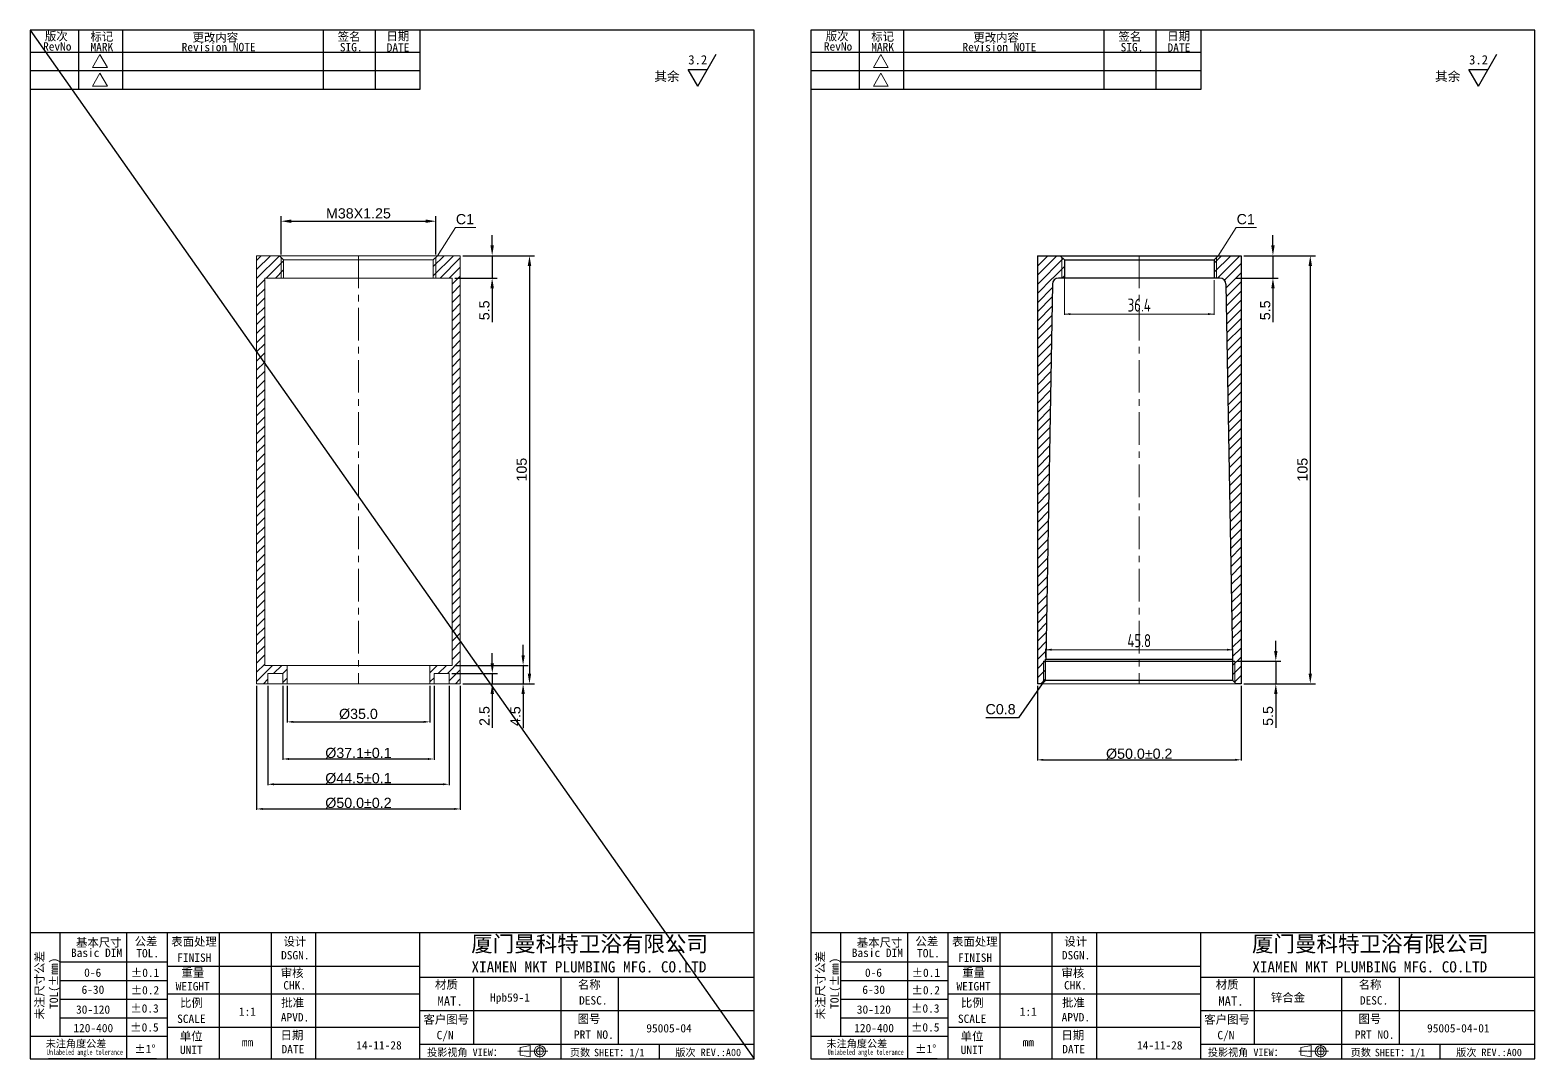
# Model space of a CAD drawing. Header units: millimetres. Extents: x 5647 to 7112, y -2229 to 2511.
# Drawn here: x 5890.6 to 6259.9, y 2257 to 2509.4 of the extents above; entities that cross this region are included whole.
import ezdxf
from ezdxf.enums import TextEntityAlignment as Align

# ---------------------------------------------------------------- set-up
doc = ezdxf.new("R2010")
doc.units = ezdxf.units.MM
doc.linetypes.add('CENTER', pattern=[0.6, 0.375, -0.075, 0.075, -0.075])
doc.layers.get('0').update_dxf_attribs({"lineweight": 5})
for name, color, linetype, lineweight in [('图框', 7, 'Continuous', 30), ('尺寸线层', 3, 'Continuous', 18), ('文本标注', 3, 'Continuous', 5), ('粗实线', 7, 'Continuous', 30)]:
    doc.layers.add(name, color=color, linetype=linetype, lineweight=lineweight)
doc.layers.add('辅助线', color=4, linetype='Continuous', lineweight=5, plot=False)
doc.styles.add('A100', font='ARIAL.TTF')
doc.styles.add('宋体100', font='SimSun.ttf')
doc.styles.add('标注', font='isocp.shx', dxfattribs={"width": 0.8, "bigfont": 'hztxt.shx'})
doc.dimstyles.new('a4', dxfattribs={"dimtxt": 3.2, "dimasz": 1.5, "dimexe": 0.18, "dimexo": 0.5, "dimgap": 0.615, "dimtad": 1, "dimdec": 1, "dimzin": 0, "dimdsep": 46, "dimtxsty": '标注', "dimcen": 0.09, "dimdle": 3, "dimclrd": 3, "dimclre": 3, "dimclrt": 3, "dimadec": 1, "dimazin": 0, "dimtfac": 1, "dimtdec": 1, "dimtofl": 0, "dimtmove": 0, "dimatfit": 3, "dimfxl": 0, "dimtolj": 1, "dimarcsym": 0})
doc.dimstyles.new('M1.25', dxfattribs={"dimtxt": 2.5, "dimasz": 2.5, "dimexe": 1.25, "dimexo": 0.625, "dimtad": 1, "dimdec": 1, "dimdsep": 46, "dimtxsty": 'A100', "dimcen": 2.5, "dimdle": 5, "dimclrd": 256, "dimclre": 256, "dimclrt": 3, "dimadec": 0, "dimazin": 0, "dimtfac": 1, "dimtdec": 1, "dimtmove": 0, "dimatfit": 3, "dimfxl": 0, "dimtolj": 1, "dimarcsym": 0})
doc.dimstyles.new('φ', dxfattribs={"dimtxt": 2.5, "dimasz": 1.5, "dimexe": 0.18, "dimexo": 0.5, "dimgap": 0.615, "dimtad": 1, "dimdec": 1, "dimzin": 0, "dimdsep": 46, "dimtxsty": 'A100', "dimcen": 0.09, "dimdle": 3, "dimclrd": 3, "dimclre": 3, "dimclrt": 3, "dimadec": 1, "dimazin": 0, "dimtfac": 1, "dimtdec": 1, "dimtofl": 0, "dimtmove": 0, "dimatfit": 3, "dimfxl": 0, "dimtolj": 1, "dimarcsym": 0})
doc.dimstyles.new('φ+0.1', dxfattribs={"dimtxt": 2.5, "dimasz": 1.5, "dimexe": 0.18, "dimexo": 0.5, "dimgap": 0.15, "dimtad": 1, "dimdec": 1, "dimzin": 0, "dimdsep": 46, "dimtxsty": 'A100', "dimcen": 0.09, "dimdle": 3, "dimclrd": 3, "dimclre": 3, "dimclrt": 3, "dimadec": 1, "dimazin": 0, "dimtfac": 1, "dimtdec": 1, "dimtofl": 0, "dimtmove": 0, "dimatfit": 3, "dimfxl": 0, "dimtolj": 1, "dimarcsym": 0})
doc.dimstyles.new('φ+0.2', dxfattribs={"dimtxt": 2.5, "dimasz": 1.5, "dimexe": 0.18, "dimexo": 0.5, "dimgap": 0.15, "dimtad": 1, "dimdec": 1, "dimzin": 0, "dimdsep": 46, "dimtxsty": 'A100', "dimcen": 0.09, "dimdle": 3, "dimclrd": 3, "dimclre": 3, "dimclrt": 3, "dimadec": 1, "dimazin": 0, "dimtfac": 1, "dimtdec": 1, "dimtofl": 0, "dimtmove": 0, "dimatfit": 3, "dimfxl": 0, "dimtolj": 1, "dimarcsym": 0})
doc.dimstyles.new('空', dxfattribs={"dimtxt": 2.5, "dimasz": 2.5, "dimexe": 1.25, "dimexo": 0.625, "dimtad": 1, "dimdec": 1, "dimdsep": 46, "dimtxsty": 'A100', "dimcen": 2.5, "dimdle": 5, "dimclrd": 256, "dimclre": 256, "dimclrt": 3, "dimadec": 0, "dimazin": 0, "dimtfac": 1, "dimtdec": 1, "dimtmove": 0, "dimatfit": 3, "dimfxl": 0, "dimtolj": 1, "dimarcsym": 0})

# ---------------------------------------------------------------- blocks, each defined once
blk = doc.blocks.new('*X17')
at = {"layer": '文本标注'}
for points in [[(5954.7, 2462.9), (5954.7, 2462.07), (5952.2, 2462.48)], [(5987.7, 2462.9), (5987.7, 2462.07), (5990.2, 2462.48)]]:
    blk.add_hatch(color=256, dxfattribs=at).paths.add_polyline_path(points, flags=0)
at = {"layer": '文本标注', "lineweight": -2}
for p, q in [((5952.2, 2454.28), (5952.2, 2463.73)), ((5990.2, 2454.28), (5990.2, 2463.73)), ((5954.7, 2462.48), (5987.7, 2462.48))]:
    blk.add_line(p, q, dxfattribs=at)
at = {"layer": '文本标注', "color": 3, "insert": (5971.2, 2464.39), "char_height": 2.5, "width": 31.0404, "attachment_point": 5, "style": 'A100'}
blk.add_mtext('M38X1.25', dxfattribs=at)
blk = doc.blocks.new('*X18')
at = {"layer": '文本标注'}
for points in [[(6003.6, 2456.53), (6004.43, 2456.53), (6004.01, 2454.03)], [(6003.6, 2446.03), (6004.43, 2446.03), (6004.01, 2448.53)]]:
    blk.add_hatch(color=256, dxfattribs=at).paths.add_polyline_path(points, flags=0)
at = {"layer": '文本标注', "lineweight": -2}
for p, q in [((6004.01, 2456.53), (6004.01, 2459.03)), ((5996.83, 2454.03), (6005.26, 2454.03)), ((6004.01, 2454.03), (6004.01, 2448.53)), ((5994.83, 2448.53), (6005.26, 2448.53)), ((6004.01, 2446.03), (6004.01, 2437.71))]:
    blk.add_line(p, q, dxfattribs=at)
at = {"layer": '文本标注', "color": 3, "insert": (6002.12, 2440.62), "char_height": 2.5, "width": 9.1387, "attachment_point": 5, "rotation": 90, "style": 'A100'}
blk.add_mtext('5.5', dxfattribs=at)
blk = doc.blocks.new('*X19')
at = {"layer": '文本标注'}
for points in [[(5954.15, 2330.81), (5954.15, 2330.31), (5952.65, 2330.56)], [(5988.25, 2330.81), (5988.25, 2330.31), (5989.75, 2330.56)]]:
    blk.add_hatch(color=3, dxfattribs=at).paths.add_polyline_path(points, flags=0)
at = {"layer": '文本标注', "color": 3, "lineweight": -2}
for p, q in [((5952.65, 2348.53), (5952.65, 2330.38)), ((5989.75, 2348.53), (5989.75, 2330.38)), ((5954.15, 2330.56), (5988.25, 2330.56))]:
    blk.add_line(p, q, dxfattribs=at)
at = {"layer": '文本标注', "color": 3, "insert": (5971.2, 2332), "char_height": 2.5, "width": 31.0023, "attachment_point": 5, "style": 'A100'}
blk.add_mtext('%%C37.1%%P0.1', dxfattribs=at)
blk = doc.blocks.new('*X20')
at = {"layer": '文本标注'}
for points in [[(5950.45, 2324.61), (5950.45, 2324.11), (5948.95, 2324.36)], [(5991.95, 2324.61), (5991.95, 2324.11), (5993.45, 2324.36)]]:
    blk.add_hatch(color=3, dxfattribs=at).paths.add_polyline_path(points, flags=0)
at = {"layer": '文本标注', "color": 3, "lineweight": -2}
for p, q in [((5948.95, 2348.53), (5948.95, 2324.18)), ((5993.45, 2348.53), (5993.45, 2324.18)), ((5950.45, 2324.36), (5991.95, 2324.36))]:
    blk.add_line(p, q, dxfattribs=at)
at = {"layer": '文本标注', "color": 3, "insert": (5971.2, 2325.81), "char_height": 2.5, "width": 31.0023, "attachment_point": 5, "style": 'A100'}
blk.add_mtext('%%C44.5%%P0.1', dxfattribs=at)
blk = doc.blocks.new('*X21')
at = {"layer": '文本标注'}
for points in [[(5955.2, 2339.92), (5955.2, 2339.42), (5953.7, 2339.67)], [(5987.2, 2339.92), (5987.2, 2339.42), (5988.7, 2339.67)]]:
    blk.add_hatch(color=3, dxfattribs=at).paths.add_polyline_path(points, flags=0)
at = {"layer": '文本标注', "color": 3, "lineweight": -2}
for p, q in [((5953.7, 2348.53), (5953.7, 2339.49)), ((5988.7, 2348.53), (5988.7, 2339.49)), ((5955.2, 2339.67), (5987.2, 2339.67))]:
    blk.add_line(p, q, dxfattribs=at)
at = {"layer": '文本标注', "color": 3, "insert": (5971.2, 2341.58), "char_height": 2.5, "width": 18.4108, "attachment_point": 5, "style": 'A100'}
blk.add_mtext('%%C35.0', dxfattribs=at)
blk = doc.blocks.new('*X22')
at = {"layer": '文本标注'}
for points in [[(5947.7, 2318.56), (5947.7, 2318.06), (5946.2, 2318.31)], [(5994.7, 2318.56), (5994.7, 2318.06), (5996.2, 2318.31)]]:
    blk.add_hatch(color=3, dxfattribs=at).paths.add_polyline_path(points, flags=0)
at = {"layer": '文本标注', "color": 3, "lineweight": -2}
for p, q in [((5946.2, 2348.53), (5946.2, 2318.13)), ((5996.2, 2348.53), (5996.2, 2318.13)), ((5947.7, 2318.31), (5994.7, 2318.31))]:
    blk.add_line(p, q, dxfattribs=at)
at = {"layer": '文本标注', "color": 3, "insert": (5971.2, 2319.75), "char_height": 2.5, "width": 31.9169, "attachment_point": 5, "style": 'A100'}
blk.add_mtext('%%C50.0%%P0.2', dxfattribs=at)
blk = doc.blocks.new('*X23')
at = {"layer": '文本标注'}
for points in [[(6003.63, 2354.03), (6004.46, 2354.03), (6004.04, 2351.53)], [(6003.63, 2346.53), (6004.46, 2346.53), (6004.04, 2349.03)]]:
    blk.add_hatch(color=256, dxfattribs=at).paths.add_polyline_path(points, flags=0)
at = {"layer": '文本标注', "lineweight": -2}
for p, q in [((6004.04, 2354.03), (6004.04, 2356.53)), ((5994.08, 2351.53), (6005.29, 2351.53)), ((5996.83, 2349.03), (6005.29, 2349.03)), ((6004.04, 2351.53), (6004.04, 2349.03)), ((6004.04, 2346.53), (6004.04, 2338.17))]:
    blk.add_line(p, q, dxfattribs=at)
at = {"layer": '文本标注', "color": 3, "insert": (6002.14, 2341.1), "char_height": 2.5, "width": 9.2264, "attachment_point": 5, "rotation": 90, "style": 'A100'}
blk.add_mtext('2.5', dxfattribs=at)
blk = doc.blocks.new('*X24')
at = {"layer": '文本标注'}
for points in [[(6011.2, 2356.03), (6012.03, 2356.03), (6011.61, 2353.53)], [(6011.2, 2346.53), (6012.03, 2346.53), (6011.61, 2349.03)]]:
    blk.add_hatch(color=256, dxfattribs=at).paths.add_polyline_path(points, flags=0)
at = {"layer": '文本标注', "lineweight": -2}
for p, q in [((6011.61, 2356.03), (6011.61, 2358.53)), ((5994.83, 2353.53), (6012.86, 2353.53)), ((6011.61, 2353.53), (6011.61, 2349.03)), ((5996.83, 2349.03), (6012.86, 2349.03)), ((6011.61, 2346.53), (6011.61, 2338.11))]:
    blk.add_line(p, q, dxfattribs=at)
at = {"layer": '文本标注', "color": 3, "insert": (6009.72, 2341.07), "char_height": 2.5, "width": 9.3407, "attachment_point": 5, "rotation": 90, "style": 'A100'}
blk.add_mtext('4.5', dxfattribs=at)
blk = doc.blocks.new('*X25')
at = {"layer": '文本标注'}
for points in [[(6012.75, 2451.53), (6013.59, 2451.53), (6013.17, 2454.03)], [(6012.75, 2351.53), (6013.59, 2351.53), (6013.17, 2349.03)]]:
    blk.add_hatch(color=256, dxfattribs=at).paths.add_polyline_path(points, flags=0)
at = {"layer": '文本标注', "lineweight": -2}
for p, q in [((5996.83, 2454.03), (6014.42, 2454.03)), ((6013.17, 2451.53), (6013.17, 2351.53)), ((5996.83, 2349.03), (6014.42, 2349.03))]:
    blk.add_line(p, q, dxfattribs=at)
at = {"layer": '文本标注', "color": 3, "insert": (6011.27, 2401.53), "char_height": 2.5, "width": 10.6136, "attachment_point": 5, "rotation": 90, "style": 'A100'}
blk.add_mtext('105', dxfattribs=at)
blk = doc.blocks.new('*X26')
at = {"layer": '文本标注', "linetype": 'Continuous'}
blk.add_hatch(color=3, dxfattribs=at).paths.add_polyline_path([(-9.44, -6.93), (-8.79, -5.57), (-8.47, -5.77)], flags=0)
at = {"layer": '文本标注', "color": 3, "linetype": 'Continuous'}
for p, q in [((-9.44, -6.93), (-5, 0)), ((-5, 0), (0, 0))]:
    blk.add_line(p, q, dxfattribs=at)
at = {"layer": '文本标注', "color": 3}
blk.add_line((0, 0), (0, 0), dxfattribs=at)
blk = doc.blocks.new('*X27')
at = {"layer": '文本标注'}
for points in [[(6195.19, 2456.53), (6196.02, 2456.53), (6195.6, 2454.03)], [(6195.19, 2446.03), (6196.02, 2446.03), (6195.6, 2448.53)]]:
    blk.add_hatch(color=256, dxfattribs=at).paths.add_polyline_path(points, flags=0)
at = {"layer": '文本标注', "lineweight": -2}
for p, q in [((6195.6, 2456.53), (6195.6, 2459.03)), ((6188.42, 2454.03), (6196.85, 2454.03)), ((6195.6, 2454.03), (6195.6, 2448.53)), ((6186.42, 2448.53), (6196.85, 2448.53)), ((6195.6, 2446.03), (6195.6, 2437.71))]:
    blk.add_line(p, q, dxfattribs=at)
at = {"layer": '文本标注', "color": 3, "insert": (6193.71, 2440.62), "char_height": 2.5, "width": 9.1387, "attachment_point": 5, "rotation": 90, "style": 'A100'}
blk.add_mtext('5.5', dxfattribs=at)
blk = doc.blocks.new('*X28')
at = {"layer": '文本标注'}
for points in [[(6204.34, 2451.53), (6205.18, 2451.53), (6204.76, 2454.03)], [(6204.34, 2351.53), (6205.18, 2351.53), (6204.76, 2349.03)]]:
    blk.add_hatch(color=256, dxfattribs=at).paths.add_polyline_path(points, flags=0)
at = {"layer": '文本标注', "lineweight": -2}
for p, q in [((6188.42, 2454.03), (6206.01, 2454.03)), ((6204.76, 2451.53), (6204.76, 2351.53)), ((6188.42, 2349.03), (6206.01, 2349.03))]:
    blk.add_line(p, q, dxfattribs=at)
at = {"layer": '文本标注', "color": 3, "insert": (6202.86, 2401.53), "char_height": 2.5, "width": 10.6136, "attachment_point": 5, "rotation": 90, "style": 'A100'}
blk.add_mtext('105', dxfattribs=at)
blk = doc.blocks.new('*X29')
at = {"layer": '文本标注', "linetype": 'Continuous'}
blk.add_hatch(color=3, dxfattribs=at).paths.add_polyline_path([(-9.44, -6.93), (-8.79, -5.57), (-8.47, -5.77)], flags=0)
at = {"layer": '文本标注', "color": 3, "linetype": 'Continuous'}
for p, q in [((-9.44, -6.93), (-5, 0)), ((-5, 0), (0, 0))]:
    blk.add_line(p, q, dxfattribs=at)
at = {"layer": '文本标注', "color": 3}
blk.add_line((0, 0), (0, 0), dxfattribs=at)
blk = doc.blocks.new('*X37')
at = {"layer": '文本标注'}
for points in [[(6195.89, 2357.03), (6196.72, 2357.03), (6196.3, 2354.53)], [(6195.89, 2346.53), (6196.72, 2346.53), (6196.3, 2349.03)]]:
    blk.add_hatch(color=256, dxfattribs=at).paths.add_polyline_path(points, flags=0)
at = {"layer": '文本标注', "lineweight": -2}
for p, q in [((6196.3, 2357.03), (6196.3, 2359.53)), ((6186.92, 2354.53), (6197.55, 2354.53)), ((6196.3, 2354.53), (6196.3, 2349.03)), ((6188.42, 2349.03), (6197.55, 2349.03)), ((6196.3, 2346.53), (6196.3, 2338.21))]:
    blk.add_line(p, q, dxfattribs=at)
at = {"layer": '文本标注', "color": 3, "insert": (6194.41, 2341.12), "char_height": 2.5, "width": 9.1387, "attachment_point": 5, "rotation": 90, "style": 'A100'}
blk.add_mtext('5.5', dxfattribs=at)
blk = doc.blocks.new('*X38')
at = {"layer": '文本标注'}
for points in [[(6139.29, 2330.61), (6139.29, 2330.11), (6137.79, 2330.36)], [(6186.29, 2330.61), (6186.29, 2330.11), (6187.79, 2330.36)]]:
    blk.add_hatch(color=3, dxfattribs=at).paths.add_polyline_path(points, flags=0)
at = {"layer": '文本标注', "color": 3, "lineweight": -2}
for p, q in [((6137.79, 2348.53), (6137.79, 2330.18)), ((6187.79, 2348.53), (6187.79, 2330.18)), ((6139.29, 2330.36), (6186.29, 2330.36))]:
    blk.add_line(p, q, dxfattribs=at)
at = {"layer": '文本标注', "color": 3, "insert": (6162.79, 2331.81), "char_height": 2.5, "width": 31.9169, "attachment_point": 5, "style": 'A100'}
blk.add_mtext('%%C50.0%%P0.2', dxfattribs=at)
blk = doc.blocks.new('*X39')
at = {"layer": '粗实线', "linetype": 'Continuous'}
blk.add_hatch(color=3, dxfattribs=at).paths.add_polyline_path([(13.83, 8.35), (13.13, 7.01), (12.82, 7.23)], flags=0)
at = {"layer": '粗实线', "color": 3, "linetype": 'Continuous'}
for p, q in [((13.83, 8.35), (7.98, 0)), ((7.98, 0), (0, 0))]:
    blk.add_line(p, q, dxfattribs=at)
at = {"layer": '粗实线', "color": 3}
blk.add_line((0, 0), (0, 0), dxfattribs=at)
blk = doc.blocks.new('*X43')
at = {"layer": '尺寸线层', "linetype": 'Continuous'}
for points in [[(6144.42, 2439.7), (6145.92, 2439.45), (6145.92, 2439.95)], [(6181.17, 2439.7), (6179.67, 2439.45), (6179.67, 2439.95)]]:
    blk.add_hatch(color=3, dxfattribs=at).paths.add_polyline_path(points, flags=0)
at = {"layer": '尺寸线层', "color": 3, "linetype": 'Continuous'}
for p, q in [((6144.42, 2448.62), (6144.42, 2439.52)), ((6181.17, 2448.03), (6181.17, 2439.52)), ((6181.17, 2439.7), (6144.42, 2439.7))]:
    blk.add_line(p, q, dxfattribs=at)
at = {"layer": '尺寸线层', "color": 3, "insert": (6162.79, 2441.91), "char_height": 3.2, "width": 10.6057, "attachment_point": 5, "style": '标注'}
blk.add_mtext('36.4', dxfattribs=at)
blk = doc.blocks.new('*X44')
at = {"layer": '尺寸线层', "linetype": 'Continuous'}
for points in [[(6139.79, 2357.37), (6141.29, 2357.62), (6141.29, 2357.12)], [(6185.79, 2357.37), (6184.29, 2357.62), (6184.29, 2357.12)]]:
    blk.add_hatch(color=3, dxfattribs=at).paths.add_polyline_path(points, flags=0)
at = {"layer": '尺寸线层', "color": 3, "linetype": 'Continuous'}
for p, q in [((6139.79, 2355.53), (6139.79, 2357.55)), ((6139.79, 2357.37), (6185.79, 2357.37)), ((6185.79, 2355.53), (6185.79, 2357.55))]:
    blk.add_line(p, q, dxfattribs=at)
at = {"layer": '尺寸线层', "color": 3, "insert": (6162.79, 2359.59), "char_height": 3.2, "width": 10.6057, "attachment_point": 5, "style": '标注'}
blk.add_mtext('45.8', dxfattribs=at)

msp = doc.modelspace()

# ---------------------------------------------------------------- hatches: boundary and pattern name
at = {"linetype": 'Continuous'}
h = msp.add_hatch(dxfattribs=at)
h.set_pattern_fill('ANSI31', color=2, style=0, pattern_type=0)
h.set_pattern_definition([(45, (0, 0), (-1.122532, 1.122532), [])])
edge = h.paths.add_edge_path(flags=0)
edge.add_line((5989.57604, 2453.02884), (5989.57604, 2448.52884))
edge.add_line((5989.57604, 2453.02884), (5990.57604, 2454.02884))
edge.add_line((5996.20104, 2454.02884), (5990.57604, 2454.02884))
edge.add_line((5996.20104, 2454.02884), (5996.20104, 2349.02884))
edge.add_line((5996.20104, 2349.02884), (5993.45104, 2349.02884))
edge.add_line((5993.45104, 2351.52884), (5993.45104, 2349.02884))
edge.add_line((5993.45104, 2351.52884), (5989.75104, 2351.52884))
edge.add_line((5989.75104, 2351.52884), (5989.75104, 2349.02884))
edge.add_line((5989.75104, 2349.02884), (5988.70104, 2349.02884))
edge.add_line((5988.70104, 2353.52884), (5988.70104, 2349.02884))
edge.add_line((5994.20104, 2353.52884), (5988.70104, 2353.52884))
edge.add_line((5994.20104, 2448.52884), (5994.20104, 2353.52884))
edge.add_line((5994.20104, 2448.52884), (5989.57604, 2448.52884))
edge = h.paths.add_edge_path(flags=0)
edge.add_line((5952.82604, 2453.02884), (5952.82604, 2448.52884))
edge.add_line((5952.82604, 2448.52884), (5948.20104, 2448.52884))
edge.add_line((5948.20104, 2448.52884), (5948.20104, 2353.52884))
edge.add_line((5953.70104, 2353.52884), (5948.20104, 2353.52884))
edge.add_line((5953.70104, 2353.52884), (5953.70104, 2349.02884))
edge.add_line((5953.70104, 2349.02884), (5952.65104, 2349.02884))
edge.add_line((5952.65104, 2351.52884), (5952.65104, 2349.02884))
edge.add_line((5952.65104, 2351.52884), (5948.95104, 2351.52884))
edge.add_line((5948.95104, 2351.52884), (5948.95104, 2349.02884))
edge.add_line((5948.95104, 2349.02884), (5946.20104, 2349.02884))
edge.add_line((5946.20104, 2454.02884), (5946.20104, 2349.02884))
edge.add_line((5951.82604, 2454.02884), (5946.20104, 2454.02884))
edge.add_line((5952.82604, 2453.02884), (5951.82604, 2454.02884))

# ---------------------------------------------------------------- linework, layer by layer
at = {"color": 7, "linetype": 'Continuous'}
for p, q in [((5946.20104, 2454.02884), (5996.20104, 2454.02884)), ((5946.20104, 2454.02884), (5946.20104, 2349.02884)), ((5951.82604, 2454.02884), (5946.20104, 2454.02884)), ((5946.20104, 2454.02884), (5946.20104, 2349.02884)), ((5952.82604, 2453.02884), (5951.82604, 2454.02884)), ((5952.82604, 2453.02884), (5951.82604, 2454.02884)), ((5952.20104, 2453.65384), (5952.20104, 2448.52884)), ((5952.82604, 2453.02884), (5989.57604, 2453.02884)), ((5952.82604, 2453.02884), (5952.82604, 2448.52884)), ((5952.82604, 2453.02884), (5952.82604, 2448.52884)), ((5989.57604, 2453.02884), (5990.57604, 2454.02884)), ((5989.57604, 2453.02884), (5990.57604, 2454.02884)), ((5989.57604, 2453.02884), (5989.57604, 2448.52884)), ((5989.57604, 2453.02884), (5989.57604, 2448.52884)), ((5990.20104, 2453.65384), (5990.20104, 2448.52884)), ((5996.20104, 2454.02884), (5990.57604, 2454.02884)), ((5996.20104, 2454.02884), (5996.20104, 2349.02884)), ((5996.20104, 2454.02884), (5996.20104, 2349.02884)), ((6137.7901, 2454.02883), (6137.7901, 2349.02883)), ((6143.4151, 2454.02883), (6137.7901, 2454.02883)), ((6144.4151, 2453.02883), (6143.4151, 2454.02883)), ((6143.7901, 2453.65383), (6143.7901, 2448.52883)), ((6144.4151, 2453.02883), (6144.4151, 2448.52883)), ((6181.1651, 2453.02883), (6182.1651, 2454.02883)), ((6181.1651, 2453.02883), (6181.1651, 2448.52883)), ((6181.7901, 2453.65383), (6181.7901, 2448.52883)), ((6187.7901, 2454.02883), (6182.1651, 2454.02883)), ((6187.7901, 2454.02883), (6187.7901, 2349.02883)), ((5994.20104, 2448.52884), (5948.20104, 2448.52884)), ((5948.20104, 2448.52884), (5948.20104, 2353.52884)), ((5948.20104, 2448.52884), (5948.20104, 2353.52884)), ((5952.82604, 2448.52884), (5948.20104, 2448.52884)), ((5994.20104, 2448.52884), (5989.57604, 2448.52884)), ((5994.20104, 2448.52884), (5994.20104, 2353.52884)), ((5994.20104, 2448.52884), (5994.20104, 2353.52884)), ((6144.4151, 2448.52883), (6143.00093, 2448.52883)), ((6182.57928, 2448.52883), (6181.1651, 2448.52883)), ((5994.20104, 2353.52884), (5948.20104, 2353.52884)), ((5953.70104, 2353.52884), (5948.20104, 2353.52884)), ((5953.70104, 2353.52884), (5953.70104, 2349.02884)), ((5953.70104, 2353.52884), (5953.70104, 2349.02884)), ((5988.70104, 2353.52884), (5988.70104, 2349.02884)), ((5994.20104, 2353.52884), (5988.70104, 2353.52884)), ((5988.70104, 2353.52884), (5988.70104, 2349.02884)), ((6139.2901, 2349.32883), (6139.2901, 2354.52883)), ((6186.2901, 2349.32883), (6186.2901, 2354.52883)), ((5996.20104, 2349.02884), (5946.20104, 2349.02884)), ((5948.95104, 2349.02884), (5946.20104, 2349.02884)), ((5948.95104, 2351.52884), (5948.95104, 2349.02884)), ((5952.65104, 2351.52884), (5948.95104, 2351.52884)), ((5948.95104, 2351.52884), (5948.95104, 2349.02884)), ((5952.65104, 2351.52884), (5948.95104, 2351.52884)), ((5952.65104, 2351.52884), (5952.65104, 2349.02884)), ((5952.65104, 2351.52884), (5952.65104, 2349.02884)), ((5953.70104, 2349.02884), (5952.65104, 2349.02884)), ((5989.75104, 2349.02884), (5988.70104, 2349.02884)), ((5989.75104, 2351.52884), (5989.75104, 2349.02884)), ((5993.45104, 2351.52884), (5989.75104, 2351.52884)), ((5989.75104, 2351.52884), (5989.75104, 2349.02884)), ((5993.45104, 2351.52884), (5989.75104, 2351.52884)), ((5993.45104, 2351.52884), (5993.45104, 2349.02884)), ((5993.45104, 2351.52884), (5993.45104, 2349.02884)), ((5996.20104, 2349.02884), (5993.45104, 2349.02884)), ((6185.7901, 2349.02883), (6137.7901, 2349.02883)), ((6187.7901, 2349.02883), (6185.7901, 2349.02883))]:
    msp.add_line(p, q, dxfattribs=at)
at = {"color": 1, "linetype": 'CENTER', "ltscale": 21.336}
for p, q in [((5971.20104, 2454.02884), (5971.20104, 2349.02884)), ((6162.7901, 2454.02883), (6162.7901, 2349.02883))]:
    msp.add_line(p, q, dxfattribs=at)
at = {"color": 2, "linetype": 'Continuous'}
for p, q in [((6137.7901, 2453.71757), (6138.10136, 2454.02883)), ((6137.7901, 2451.47251), (6140.34643, 2454.02883)), ((6137.7901, 2449.22745), (6142.59149, 2454.02883)), ((6137.7901, 2446.98238), (6144.12583, 2453.31811)), ((6181.1651, 2452.19129), (6183.00265, 2454.02883)), ((6181.1651, 2449.94623), (6185.24771, 2454.02883)), ((6181.99277, 2448.52883), (6187.49277, 2454.02883)), ((6183.71625, 2448.00725), (6187.7901, 2452.0811)), ((6137.7901, 2444.73732), (6141.52591, 2448.47312)), ((6141.58162, 2448.52883), (6144.4151, 2451.36232)), ((6143.82668, 2448.52883), (6144.4151, 2449.11725)), ((6184.09501, 2446.14094), (6187.7901, 2449.83604)), ((6137.7901, 2442.49225), (6141.48603, 2446.18818)), ((6184.13352, 2443.93439), (6187.7901, 2447.59097)), ((6184.17204, 2441.72784), (6187.7901, 2445.34591)), ((6137.7901, 2440.24719), (6141.44614, 2443.90323)), ((6137.7901, 2438.00213), (6141.40626, 2441.61828)), ((6184.21055, 2439.52129), (6187.7901, 2443.10085)), ((6184.24907, 2437.31475), (6187.7901, 2440.85578)), ((6137.7901, 2435.75706), (6141.36637, 2439.33333)), ((6137.7901, 2433.512), (6141.32649, 2437.04838)), ((6184.28758, 2435.1082), (6187.7901, 2438.61072)), ((6137.7901, 2431.26693), (6141.28661, 2434.76344)), ((6184.3261, 2432.90165), (6187.7901, 2436.36565)), ((6184.36461, 2430.6951), (6187.7901, 2434.12059)), ((6137.7901, 2429.02187), (6141.24672, 2432.47849)), ((6137.7901, 2426.77681), (6141.20684, 2430.19354)), ((6184.40313, 2428.48855), (6187.7901, 2431.87553)), ((6137.7901, 2424.53174), (6141.16696, 2427.90859)), ((6184.44165, 2426.282), (6187.7901, 2429.63046)), ((6184.48016, 2424.07545), (6187.7901, 2427.3854)), ((6137.7901, 2422.28668), (6141.12707, 2425.62365)), ((6137.7901, 2420.04161), (6141.08719, 2423.3387)), ((6184.51868, 2421.86891), (6187.7901, 2425.14033)), ((6184.55719, 2419.66236), (6187.7901, 2422.89527)), ((6137.7901, 2417.79655), (6141.0473, 2421.05375)), ((6137.7901, 2415.55149), (6141.00742, 2418.7688)), ((6184.59571, 2417.45581), (6187.7901, 2420.65021)), ((6137.7901, 2413.30642), (6140.96754, 2416.48385)), ((6184.63422, 2415.24926), (6187.7901, 2418.40514)), ((6184.67274, 2413.04271), (6187.7901, 2416.16008)), ((6137.7901, 2411.06136), (6140.92765, 2414.19891)), ((6137.7901, 2408.81629), (6140.88777, 2411.91396)), ((6184.71125, 2410.83616), (6187.7901, 2413.91501)), ((6184.74977, 2408.62961), (6187.7901, 2411.66995)), ((6137.7901, 2406.57123), (6140.84788, 2409.62901)), ((6184.78828, 2406.42306), (6187.7901, 2409.42488)), ((6137.7901, 2404.32617), (6140.808, 2407.34406)), ((6137.7901, 2402.0811), (6140.76812, 2405.05911)), ((6184.8268, 2404.21652), (6187.7901, 2407.17982)), ((6184.86531, 2402.00997), (6187.7901, 2404.93476)), ((6137.7901, 2399.83604), (6140.72823, 2402.77417)), ((6137.7901, 2397.59097), (6140.68835, 2400.48922)), ((6184.90383, 2399.80342), (6187.7901, 2402.68969)), ((6184.94235, 2397.59687), (6187.7901, 2400.44463)), ((6137.7901, 2395.34591), (6140.64846, 2398.20427)), ((6184.98086, 2395.39032), (6187.7901, 2398.19956)), ((6137.7901, 2393.10085), (6140.60858, 2395.91932)), ((6137.7901, 2390.85578), (6140.5687, 2393.63437)), ((6185.01938, 2393.18377), (6187.7901, 2395.9545)), ((6185.05789, 2390.97722), (6187.7901, 2393.70944)), ((6137.7901, 2388.61072), (6140.52881, 2391.34943)), ((6137.7901, 2386.36565), (6140.48893, 2389.06448)), ((6185.09641, 2388.77068), (6187.7901, 2391.46437)), ((6185.13492, 2386.56413), (6187.7901, 2389.21931)), ((6137.7901, 2384.12059), (6140.44904, 2386.77953)), ((6185.17344, 2384.35758), (6187.7901, 2386.97424)), ((6137.7901, 2381.87553), (6140.40916, 2384.49458)), ((6137.7901, 2379.63046), (6140.36928, 2382.20963)), ((6185.21195, 2382.15103), (6187.7901, 2384.72918)), ((6185.25047, 2379.94448), (6187.7901, 2382.48412)), ((6137.7901, 2377.3854), (6140.32939, 2379.92469)), ((6185.28898, 2377.73793), (6187.7901, 2380.23905)), ((6185.3275, 2375.53138), (6187.7901, 2377.99399)), ((6137.7901, 2375.14033), (6140.28951, 2377.63974)), ((6137.7901, 2372.89527), (6140.24963, 2375.35479)), ((6185.36602, 2373.32484), (6187.7901, 2375.74892)), ((6137.7901, 2370.65021), (6140.20974, 2373.06984)), ((6137.7901, 2368.40514), (6140.16986, 2370.78489)), ((6185.40453, 2371.11829), (6187.7901, 2373.50386)), ((6185.44305, 2368.91174), (6187.7901, 2371.2588)), ((6137.7901, 2366.16008), (6140.12997, 2368.49995)), ((6185.48156, 2366.70519), (6187.7901, 2369.01373)), ((6137.7901, 2363.91501), (6140.09009, 2366.215)), ((6137.7901, 2361.66995), (6140.05021, 2363.93005)), ((6185.52008, 2364.49864), (6187.7901, 2366.76867)), ((6185.55859, 2362.29209), (6187.7901, 2364.5236)), ((6137.7901, 2359.42488), (6140.01032, 2361.6451)), ((6185.59711, 2360.08554), (6187.7901, 2362.27854)), ((6185.63562, 2357.879), (6187.7901, 2360.03348)), ((6137.7901, 2357.17982), (6139.97044, 2359.36015)), ((6137.7901, 2354.93476), (6139.93055, 2357.07521)), ((6185.67414, 2355.67245), (6187.7901, 2357.78841)), ((6137.7901, 2352.68969), (6139.7901, 2354.68969)), ((6137.7901, 2350.44463), (6139.7901, 2352.44463)), ((6185.7901, 2353.54335), (6187.7901, 2355.54335)), ((6185.7901, 2351.29828), (6187.7901, 2353.29828)), ((6138.61937, 2349.02883), (6139.7901, 2350.19956)), ((6186.17791, 2349.44103), (6187.7901, 2351.05322))]:
    msp.add_line(p, q, dxfattribs=at)
for p, q in [((5890.63104, 2256.99332), (6068.29156, 2256.99332)), ((6082.2201, 2256.99332), (6259.88062, 2256.99332))]:
    msp.add_line(p, q)
at = {"layer": '图框'}
for p, q in [((5890.63104, 2509.36236), (5890.63104, 2256.99332)), ((6068.29156, 2509.36236), (5890.63104, 2509.36236)), ((5890.63104, 2509.36236), (5890.63104, 2261.54871)), ((5986.2944, 2509.36236), (5890.63104, 2509.36236)), ((5902.58046, 2494.78509), (5902.58046, 2509.36236)), ((5913.40803, 2494.78509), (5913.40803, 2509.36236)), ((5962.60633, 2494.78509), (5962.60633, 2509.36236)), ((5975.36144, 2494.78509), (5975.36144, 2509.36236)), ((5986.2944, 2509.36236), (5986.2944, 2494.78509)), ((6068.29156, 2256.99332), (6068.29156, 2509.36236)), ((6082.2201, 2509.36236), (6082.2201, 2256.99332)), ((6259.88062, 2509.36236), (6082.2201, 2509.36236)), ((6082.2201, 2509.36236), (6082.2201, 2261.54871)), ((6177.88346, 2509.36236), (6082.2201, 2509.36236)), ((6094.16952, 2494.78509), (6094.16952, 2509.36236)), ((6104.99709, 2494.78509), (6104.99709, 2509.36236)), ((6154.19539, 2494.78509), (6154.19539, 2509.36236)), ((6166.9505, 2494.78509), (6166.9505, 2509.36236)), ((6177.88346, 2509.36236), (6177.88346, 2494.78509)), ((6259.88062, 2256.99332), (6259.88062, 2509.36236)), ((5986.2944, 2503.89588), (5890.63104, 2503.89588)), ((6177.88346, 2503.89588), (6082.2201, 2503.89588)), ((6054.4569, 2495.61435), (6058.97929, 2503.44735)), ((6246.04597, 2495.61435), (6250.56835, 2503.44735)), ((5986.2944, 2499.34048), (5890.63104, 2499.34048)), ((6052.08985, 2499.71421), (6056.82396, 2499.71421)), ((6054.4569, 2495.61435), (6052.08985, 2499.71421)), ((6177.88346, 2499.34048), (6082.2201, 2499.34048)), ((6243.67891, 2499.71421), (6248.41302, 2499.71421)), ((6246.04597, 2495.61435), (6243.67891, 2499.71421)), ((5986.2944, 2494.78509), (5890.63104, 2494.78509)), ((6177.88346, 2494.78509), (6082.2201, 2494.78509)), ((6068.29156, 2256.99332), (6068.29156, 2289.79218)), ((6259.88062, 2256.99332), (6259.88062, 2289.79218)), ((5890.63104, 2287.97002), (6068.29156, 2287.97002)), ((5897.91968, 2287.97002), (5897.91968, 2262.45979)), ((5914.31911, 2287.97002), (5914.31911, 2256.99332)), ((5924.34098, 2256.99332), (5924.34098, 2287.97002)), ((5937.0961, 2256.99332), (5937.0961, 2287.97002)), ((5949.85121, 2256.99332), (5949.85121, 2287.97002)), ((5960.78417, 2256.99332), (5960.78417, 2287.97002)), ((5986.2944, 2256.99332), (5986.2944, 2287.97002)), ((6082.2201, 2287.97002), (6259.88062, 2287.97002)), ((6089.50874, 2287.97002), (6089.50874, 2262.45979)), ((6105.90817, 2287.97002), (6105.90817, 2256.99332)), ((6115.93005, 2256.99332), (6115.93005, 2287.97002)), ((6128.68516, 2256.99332), (6128.68516, 2287.97002)), ((6141.44028, 2256.99332), (6141.44028, 2287.97002)), ((6152.37323, 2256.99332), (6152.37323, 2287.97002)), ((6177.88346, 2256.99332), (6177.88346, 2287.97002)), ((5924.34098, 2280.68138), (5897.91968, 2280.68138)), ((5924.34098, 2279.7703), (5986.2944, 2279.7703)), ((6115.93005, 2280.68138), (6089.50874, 2280.68138)), ((6115.93005, 2279.7703), (6177.88346, 2279.7703)), ((5924.34098, 2276.12599), (5897.91968, 2276.12599)), ((5986.2944, 2277.03707), (6068.29156, 2277.03707)), ((5999.50505, 2260.63763), (5999.50505, 2277.03707)), ((6020.91542, 2260.63763), (6020.91542, 2277.03707)), ((6035.03715, 2260.63763), (6035.03715, 2277.03707)), ((6115.93005, 2276.12599), (6089.50874, 2276.12599)), ((6177.88346, 2277.03707), (6259.88062, 2277.03707)), ((6191.09411, 2260.63763), (6191.09411, 2277.03707)), ((6212.50448, 2260.63763), (6212.50448, 2277.03707)), ((6226.62622, 2260.63763), (6226.62622, 2277.03707)), ((5924.34098, 2271.57059), (5897.91968, 2271.57059)), ((5924.34098, 2272.93721), (5986.2944, 2272.93721)), ((6115.93005, 2271.57059), (6089.50874, 2271.57059)), ((6115.93005, 2272.93721), (6177.88346, 2272.93721)), ((5986.2944, 2268.83735), (6068.29156, 2268.83735)), ((6177.88346, 2268.83735), (6259.88062, 2268.83735)), ((5924.34098, 2267.01519), (5897.91968, 2267.01519)), ((5924.34098, 2264.73749), (5986.2944, 2264.73749)), ((6115.93005, 2267.01519), (6089.50874, 2267.01519)), ((6115.93005, 2264.73749), (6177.88346, 2264.73749)), ((5897.91968, 2262.45979), (5890.63104, 2262.45979)), ((5924.34098, 2262.45979), (5897.91968, 2262.45979)), ((5986.2944, 2260.63763), (6068.29156, 2260.63763)), ((6020.91542, 2256.99332), (6020.91542, 2262.45979)), ((6045.05903, 2256.99332), (6045.05903, 2260.63763)), ((6089.50874, 2262.45979), (6082.2201, 2262.45979)), ((6115.93005, 2262.45979), (6089.50874, 2262.45979)), ((6177.88346, 2260.63763), (6259.88062, 2260.63763)), ((6212.50448, 2256.99332), (6212.50448, 2262.45979)), ((6236.64809, 2256.99332), (6236.64809, 2260.63763)), ((5890.63104, 2256.99332), (6068.29156, 2256.99332)), ((5921.60774, 2256.99332), (5895.18644, 2256.99332)), ((5895.18644, 2256.99332), (6068.29156, 2256.99332)), ((6082.2201, 2256.99332), (6259.88062, 2256.99332)), ((6113.19681, 2256.99332), (6086.7755, 2256.99332)), ((6086.7755, 2256.99332), (6259.88062, 2256.99332))]:
    msp.add_line(p, q, dxfattribs=at)
at = {"layer": '图框', "linetype": 'Continuous', "lineweight": 0}
for p, q in [((6010.88401, 2259.74889), (6013.35594, 2260.25678)), ((6013.35594, 2260.25678), (6013.35594, 2257.49308)), ((6202.47307, 2259.74889), (6204.94501, 2260.25678)), ((6204.94501, 2260.25678), (6204.94501, 2257.49308)), ((6010.88401, 2259.74889), (6010.88401, 2257.94795)), ((6013.35594, 2257.49308), (6010.88401, 2257.94795)), ((6202.47307, 2259.74889), (6202.47307, 2257.94795)), ((6204.94501, 2257.49308), (6202.47307, 2257.94795))]:
    msp.add_line(p, q, dxfattribs=at)
at = {"layer": '图框', "linetype": 'CENTER', "lineweight": 0}
for p, q in [((6015.72332, 2257.31238), (6015.72332, 2260.43748)), ((6207.31238, 2257.31238), (6207.31238, 2260.43748)), ((6017.64737, 2258.87495), (6010.34164, 2258.87495)), ((6209.23643, 2258.87495), (6201.93071, 2258.87495))]:
    msp.add_line(p, q, dxfattribs=at)
at = {"layer": '图框', "linetype": 'Continuous', "lineweight": 0}
for centre, radius in [((6015.72332, 2258.87493), 1.38185), ((6207.31238, 2258.87493), 1.38185), ((6015.72332, 2258.87493), 0.87396), ((6207.31238, 2258.87493), 0.87396)]:
    msp.add_circle(centre, radius, dxfattribs=at)
at = {"layer": '文本标注'}
for p, q in [((5905.95574, 2500.19078), (5907.7779, 2503.34686)), ((5905.95574, 2500.19078), (5909.60006, 2500.19078)), ((5909.60006, 2500.19078), (5907.7779, 2503.34686)), ((6097.5448, 2500.19078), (6099.36696, 2503.34686)), ((6097.5448, 2500.19078), (6101.18912, 2500.19078)), ((6101.18912, 2500.19078), (6099.36696, 2503.34686)), ((5905.95574, 2495.63539), (5907.7779, 2498.79146)), ((5909.60006, 2495.63539), (5907.7779, 2498.79146)), ((6097.5448, 2495.63539), (6099.36696, 2498.79146)), ((6101.18912, 2495.63539), (6099.36696, 2498.79146)), ((5905.95574, 2495.63539), (5909.60006, 2495.63539)), ((6097.5448, 2495.63539), (6101.18912, 2495.63539))]:
    msp.add_line(p, q, dxfattribs=at)
at = {"layer": '粗实线'}
for p, q in [((5890.63104, 2509.36236), (6068.29156, 2256.99332)), ((6137.7901, 2454.02883), (6187.7901, 2454.02883)), ((6137.7901, 2454.02883), (6137.7901, 2349.02883)), ((6144.4151, 2453.02883), (6143.4151, 2454.02883)), ((6144.4151, 2453.02883), (6181.1651, 2453.02883)), ((6144.4151, 2453.02883), (6144.4151, 2448.52883)), ((6181.1651, 2453.02883), (6182.1651, 2454.02883)), ((6181.1651, 2453.02883), (6181.1651, 2448.52883)), ((6187.7901, 2454.02883), (6187.7901, 2349.02883)), ((6182.57928, 2448.52883), (6143.00093, 2448.52883)), ((6141.50116, 2447.05501), (6139.89483, 2355.02883)), ((6184.07905, 2447.05501), (6185.68537, 2355.02883)), ((6139.2901, 2354.52883), (6186.2901, 2354.52883)), ((6139.7901, 2355.02883), (6185.7901, 2355.02883)), ((6139.7901, 2349.82883), (6139.7901, 2355.02883)), ((6185.7901, 2349.82883), (6185.7901, 2355.02883)), ((6139.2901, 2349.02883), (6137.7901, 2349.02883)), ((6138.9901, 2349.02883), (6139.7901, 2349.82883)), ((6185.7901, 2349.82883), (6139.7901, 2349.82883)), ((6185.7901, 2349.82883), (6186.5901, 2349.02883)), ((6187.7901, 2349.02883), (6186.2901, 2349.02883))]:
    msp.add_line(p, q, dxfattribs=at)
for centre, start, end in [((6143.00093, 2447.02883), 90, 179), ((6182.57928, 2447.02883), 1, 90)]:
    msp.add_arc(centre, 1.5, start, end, dxfattribs=at)

# ---------------------------------------------------------------- block references
at = {"layer": '文本标注'}
for name, p in [('*X26', (6000.01735, 2460.95829)), ('*X29', (6191.60642, 2460.95829))]:
    msp.add_blockref(name, p, dxfattribs=at)
at = {"layer": '粗实线'}
msp.add_blockref('*X39', (6125.15566, 2340.67803), dxfattribs=at)

# ---------------------------------------------------------------- texts
at = {"layer": '文本标注', "style": '宋体100'}
for s, p in [('版次', (5894.26749, 2507.85489)), ('标记', (5905.44731, 2507.76216)), ('版次', (6085.85656, 2507.85489)), ('标记', (6097.03638, 2507.76216)), ('RevNo', (5893.81153, 2505.35735)), ('MARK', (5905.44092, 2505.21243)), ('SIG.', (5966.63384, 2505.16727)), ('DATE', (5978.13551, 2505.08249)), ('RevNo', (6085.40059, 2505.35735)), ('MARK', (6097.02998, 2505.21243)), ('SIG.', (6158.2229, 2505.16727)), ('DATE', (6169.72457, 2505.08249))]:
    msp.add_text(s, height=2.049929, dxfattribs=at).set_placement(p, align=Align.MIDDLE_LEFT)
at = {"layer": '文本标注'}
for s, height, style, p in [('更改内容', 2.049929, '宋体100', (5930.4973, 2506.52282)), ('签名', 2.049929, '宋体100', (5966.09799, 2506.72549)), ('日期', 2.049929, '宋体100', (5978.07091, 2506.83953)), ('更改内容', 2.049929, '宋体100', (6122.08636, 2506.52282)), ('签名', 2.049929, '宋体100', (6157.68706, 2506.72549)), ('日期', 2.049929, '宋体100', (6169.65997, 2506.83953)), ('3.2', 2.277699, '宋体100', (6052.13603, 2500.94445)), ('3.2', 2.277699, '宋体100', (6243.72509, 2500.94445)), ('其余', 2.277699, '宋体100', (6043.7893, 2496.87023)), ('其余', 2.277699, '宋体100', (6235.37837, 2496.87023)), ('C1', 2.5, 'A100', (5995.10783, 2461.73813)), ('C1', 2.5, 'A100', (6186.69689, 2461.73813)), ('C0.8', 2.5, 'A100', (6125.08695, 2341.53064)), ('表面处理', 2.049929, '宋体100', (5925.26917, 2284.72107)), ('厦门曼科特卫浴有限公司', 3.8720882, '宋体100', (5998.85835, 2283.28107)), ('表面处理', 2.049929, '宋体100', (6116.85823, 2284.72107)), ('厦门曼科特卫浴有限公司', 3.8720882, '宋体100', (6190.44741, 2283.28107)), ('FINISH', 2.049929, '宋体100', (5926.73683, 2280.79821)), ('DSGN.', 2.049929, '宋体100', (5952.21934, 2281.40277)), ('FINISH', 2.049929, '宋体100', (6118.32589, 2280.79821)), ('DSGN.', 2.049929, '宋体100', (6143.8084, 2281.40277)), ('0-6', 2.049929, '宋体100', (5903.89469, 2277.12704)), ('%%P0.1', 2.049929, '宋体100', (5915.35449, 2277.1021)), ('重量', 2.049929, '宋体100', (5927.76154, 2277.10985)), ('审核', 2.049929, '宋体100', (5952.12994, 2277.04414)), ('0-6', 2.049929, '宋体100', (6095.48375, 2277.12704)), ('%%P0.1', 2.049929, '宋体100', (6106.94356, 2277.1021)), ('重量', 2.049929, '宋体100', (6119.35061, 2277.10985)), ('审核', 2.049929, '宋体100', (6143.71901, 2277.04414)), ('6-30', 2.049929, '宋体100', (5903.25106, 2272.94543)), ('%%P0.2', 2.049929, '宋体100', (5915.32816, 2272.81885)), ('WEIGHT', 2.049929, '宋体100', (5926.35328, 2273.78534)), ('CHK.', 2.049929, '宋体100', (5952.76164, 2274.01676)), ('材质', 2.049929, '宋体100', (5989.98874, 2274.18965)), ('名称', 2.049929, '宋体100', (6025.0477, 2274.1717)), ('6-30', 2.049929, '宋体100', (6094.84013, 2272.94543)), ('%%P0.2', 2.049929, '宋体100', (6106.91723, 2272.81885)), ('WEIGHT', 2.049929, '宋体100', (6117.94235, 2273.78534)), ('CHK.', 2.049929, '宋体100', (6144.3507, 2274.01676)), ('材质', 2.049929, '宋体100', (6181.5778, 2274.18965)), ('名称', 2.049929, '宋体100', (6216.63676, 2274.1717)), ('比例', 2.049929, '宋体100', (5927.43633, 2269.73579)), ('批准', 2.049929, '宋体100', (5952.2561, 2269.76284)), ('MAT.', 2.277699, '宋体100', (5990.60241, 2270.04217)), ('Hpb59-1', 2.049929, '宋体100', (6003.49466, 2271.02722)), ('DESC.', 2.049929, '宋体100', (6025.34485, 2270.32385)), ('比例', 2.049929, '宋体100', (6119.0254, 2269.73579)), ('批准', 2.049929, '宋体100', (6143.84517, 2269.76284)), ('MAT.', 2.277699, '宋体100', (6182.19148, 2270.04217)), ('锌合金', 2.049929, '宋体100', (6195.08372, 2271.02722)), ('DESC.', 2.049929, '宋体100', (6216.93392, 2270.32385)), ('30-120', 2.049929, '宋体100', (5901.90293, 2268.07852)), ('%%P0.3', 2.049929, '宋体100', (5915.22217, 2268.34905)), ('SCALE', 2.049929, '宋体100', (5926.71337, 2265.81262)), ('1:1', 2.049929, '宋体100', (5941.87512, 2267.56599)), ('APVD.', 2.049929, '宋体100', (5952.15735, 2266.17405)), ('客户图号', 2.049929, '宋体100', (5987.16124, 2265.64106)), ('图号', 2.049929, '宋体100', (6024.99163, 2265.77969)), ('30-120', 2.049929, '宋体100', (6093.49199, 2268.07852)), ('%%P0.3', 2.049929, '宋体100', (6106.81124, 2268.34905)), ('SCALE', 2.049929, '宋体100', (6118.30244, 2265.81262)), ('1:1', 2.049929, '宋体100', (6133.46418, 2267.56599)), ('APVD.', 2.049929, '宋体100', (6143.74642, 2266.17405)), ('客户图号', 2.049929, '宋体100', (6178.75031, 2265.64106)), ('图号', 2.049929, '宋体100', (6216.58069, 2265.77969)), ('120-400', 2.049929, '宋体100', (5901.25696, 2263.53174)), ('%%P0.5', 2.049929, '宋体100', (5915.20854, 2263.71225)), ('单位', 2.049929, '宋体100', (5927.36814, 2261.51908)), ('日期', 2.049929, '宋体100', (5952.09977, 2261.77521)), ('C/N', 2.049929, '宋体100', (5990.37897, 2261.80445)), ('95005-04', 2.049929, '宋体100', (6041.83271, 2263.48948)), ('120-400', 2.049929, '宋体100', (6092.84603, 2263.53174)), ('%%P0.5', 2.049929, '宋体100', (6106.7976, 2263.71225)), ('单位', 2.049929, '宋体100', (6118.95721, 2261.51908)), ('日期', 2.049929, '宋体100', (6143.68883, 2261.77521)), ('C/N', 2.049929, '宋体100', (6181.96804, 2261.80445)), ('95005-04-01', 2.0499291, '宋体100', (6233.42177, 2263.48948)), ('未注角度公差', 1.822159, '宋体100', (5894.45129, 2259.81769)), ('%%P1%%D', 2.049929, '宋体100', (5916.20067, 2258.41831)), ('UNIT', 2.049929, '宋体100', (5927.40041, 2258.1796)), ('mm', 2.049929, '宋体100', (5942.57395, 2260.06237)), ('DATE', 2.049929, '宋体100', (5952.31794, 2258.35522)), ('未注角度公差', 1.822159, '宋体100', (6086.04035, 2259.81769)), ('%%P1%%D', 2.049929, '宋体100', (6107.78973, 2258.41831)), ('UNIT', 2.049929, '宋体100', (6118.98947, 2258.1796)), ('mm', 2.049929, '宋体100', (6134.16301, 2260.06237)), ('DATE', 2.049929, '宋体100', (6143.907, 2258.35522)), ('页数', 1.822159, '宋体100', (6023.08867, 2257.66255)), ('SHEET：1/1', 1.822159, '宋体100', (6028.99668, 2257.63478)), ('页数', 1.822159, '宋体100', (6214.67773, 2257.66255)), ('SHEET：1/1', 1.822159, '宋体100', (6220.58574, 2257.63478))]:
    msp.add_text(s, height=height, dxfattribs=dict(at, style=style)).set_placement(p)
at = {"layer": '文本标注', "style": '宋体100'}
for s, p in [('基本尺寸', (5907.48566, 2284.51824)), ('公差', (5919.0869, 2284.78712)), ('基本尺寸', (6099.07472, 2284.51824)), ('公差', (6110.67597, 2284.78712)), ('TOL.', (5919.48571, 2281.89442)), ('TOL.', (6111.07477, 2281.89442))]:
    msp.add_text(s, height=2.049929, dxfattribs=at).set_placement(p, align=Align.CENTER)
for s, p in [('未注尺寸公差', (5893.99958, 2266.68452)), ('未注尺寸公差', (6085.58864, 2266.68452)), ('TOL(%%Pmm)', (5897.46572, 2269.26428)), ('TOL(%%Pmm)', (6089.05478, 2269.26428))]:
    msp.add_text(s, height=2.049929, rotation=90, dxfattribs=at).set_placement(p)
for s, insert, char_height, width, attachment_point in [('Revision NOTE', (5927.82377, 2505.17572), 2.0499291, 28.1352763, 4), ('Revision NOTE', (6119.41284, 2505.17572), 2.0499291, 28.1352763, 4), ('设计 ', (5952.80977, 2284.50986), 2.049929, 8.5072056, 7), ('设计 ', (6144.39884, 2284.50986), 2.049929, 8.5072056, 7), ('Basic DIM', (5906.93836, 2281.96069), 2.049929, 19.5768225, 8), ('Basic DIM', (6098.52743, 2281.96069), 2.049929, 19.5768225, 8), ('XIAMEN MKT PLUMBING MFG. CO.LTD', (5998.9447, 2278.15876), 2.7332387, 90.0146627, 7), ('XIAMEN MKT PLUMBING MFG. CO.LTD', (6190.53376, 2278.15876), 2.7332387, 90.0146627, 7), ('PRT NO.', (6024.08266, 2261.88646), 2.049929, 13.8199384, 7), ('PRT NO.', (6215.67172, 2261.88646), 2.049929, 13.8199384, 7), ('{\\W0.67;Unlabeled angle tolerance}', (5894.73181, 2257.51593), 1.3666194, 24.2719572, 7), ('投影视角 VIEW： ', (5988.03671, 2257.4685), 1.8221592, 28.957146, 7), (' 版次 REV.:A00', (6047.72513, 2257.45344), 1.8221592, 27.0135096, 7), ('{\\W0.67;Unlabeled angle tolerance}', (6086.32088, 2257.51592), 1.3666194, 24.2719572, 7), ('投影视角 VIEW： ', (6179.62578, 2257.4685), 1.8221592, 28.957146, 7), (' 版次 REV.:A00', (6239.3142, 2257.45344), 1.8221592, 27.0135096, 7)]:
    msp.add_mtext(s, dxfattribs=dict(at, insert=insert, char_height=char_height, width=width, attachment_point=attachment_point))
at = {"layer": '辅助线', "style": '宋体100'}
for p in [(5970.66369, 2259.30835), (6162.25275, 2259.30835)]:
    msp.add_text('14-11-28', height=2.049929, dxfattribs=at).set_placement(p)

# ---------------------------------------------------------------- dimensions: what is measured, and where the dimension line sits
at = {"layer": '尺寸线层'}
for base, p1, p2, text, picture, middle in [((6144.4151, 2439.69597), (6181.1651, 2448.52883), (6144.4151, 2449.11725), '36.4', '*X43', (6162.7901, 2441.91097)), ((6185.7901, 2357.37204), (6139.7901, 2355.02883), (6185.7901, 2355.02883), '45.8', '*X44', (6162.7901, 2359.58704))]:
    dim = msp.add_linear_dim(base=base, p1=p1, p2=p2, text=text, dimstyle='a4', override={"dimsah": 1, "dimtfill": 1, "dimtzin": 8}, dxfattribs=at)
    dim.commit()
    dim.dimension.update_dxf_attribs({"geometry": picture, "text_midpoint": middle})
at = {"layer": '文本标注'}
for base, p1, p2, dimstyle, override, picture, middle in [((5990.20104, 2462.48499), (5952.20104, 2453.65384), (5990.20104, 2453.65384), 'M1.25', {"dimpost": 'M<>X1.25', "dimsah": 1, "dimtzin": 8}, '*X17', (5971.20104, 2464.38728)), ((5996.20104, 2318.30974), (5946.20104, 2349.02884), (5996.20104, 2349.02884), 'φ+0.2', {"dimpost": '%%C<>%%P0.2', "dimsah": 1, "dimtzin": 0}, '*X22', (5971.20104, 2319.75237)), ((5993.45104, 2324.36272), (5948.95104, 2349.02884), (5993.45104, 2349.02884), 'φ+0.1', {"dimpost": '%%C<>%%P0.1', "dimsah": 1, "dimtzin": 0}, '*X20', (5971.20104, 2325.80536)), ((5989.75104, 2330.55847), (5952.65104, 2349.02884), (5989.75104, 2349.02884), 'φ+0.1', {"dimpost": '%%C<>%%P0.1', "dimsah": 1, "dimtzin": 0}, '*X19', (5971.20104, 2332.00196)), ((5988.70104, 2339.67183), (5953.70104, 2349.02884), (5988.70104, 2349.02884), 'φ', {"dimpost": '%%C<>', "dimsah": 1, "dimtzin": 0}, '*X21', (5971.20104, 2341.58031)), ((6187.7901, 2330.36358), (6137.7901, 2349.02883), (6187.7901, 2349.02883), 'φ+0.2', {"dimpost": '%%C<>%%P0.2', "dimsah": 1, "dimtzin": 0}, '*X38', (6162.7901, 2331.80622))]:
    dim = msp.add_linear_dim(base=base, p1=p1, p2=p2, dimstyle=dimstyle, override=override, dxfattribs=at)
    dim.commit()
    dim.dimension.update_dxf_attribs({"geometry": picture, "text_midpoint": middle})
for base, p1, p2, picture, middle in [((6004.01332, 2448.52884), (5996.20104, 2454.02884), (5994.20104, 2448.52884), '*X18', (6002.117, 2440.61871)), ((6195.60238, 2448.52883), (6187.7901, 2454.02883), (6185.7901, 2448.52883), '*X27', (6193.70607, 2440.61871)), ((6013.17043, 2349.02884), (5996.20104, 2454.02884), (5996.20104, 2349.02884), '*X25', (6011.269, 2401.52884)), ((6204.75949, 2349.02883), (6187.7901, 2454.02883), (6187.7901, 2349.02883), '*X28', (6202.85806, 2401.52883)), ((6196.30455, 2349.02883), (6186.2901, 2354.52883), (6187.7901, 2349.02883), '*X37', (6194.40823, 2341.11871)), ((6004.0422, 2349.02884), (5993.45104, 2351.52884), (5996.20104, 2349.02884), '*X23', (6002.14077, 2341.09739)), ((6011.61468, 2349.02884), (5994.20104, 2353.52884), (5996.20104, 2349.02884), '*X24', (6009.71836, 2341.0684))]:
    dim = msp.add_linear_dim(base=base, p1=p1, p2=p2, angle=90, dimstyle='空', override={"dimsah": 1, "dimtzin": 8}, dxfattribs=at)
    dim.commit()
    dim.dimension.update_dxf_attribs({"geometry": picture, "text_midpoint": middle})

doc.saveas('drawing.dxf')
